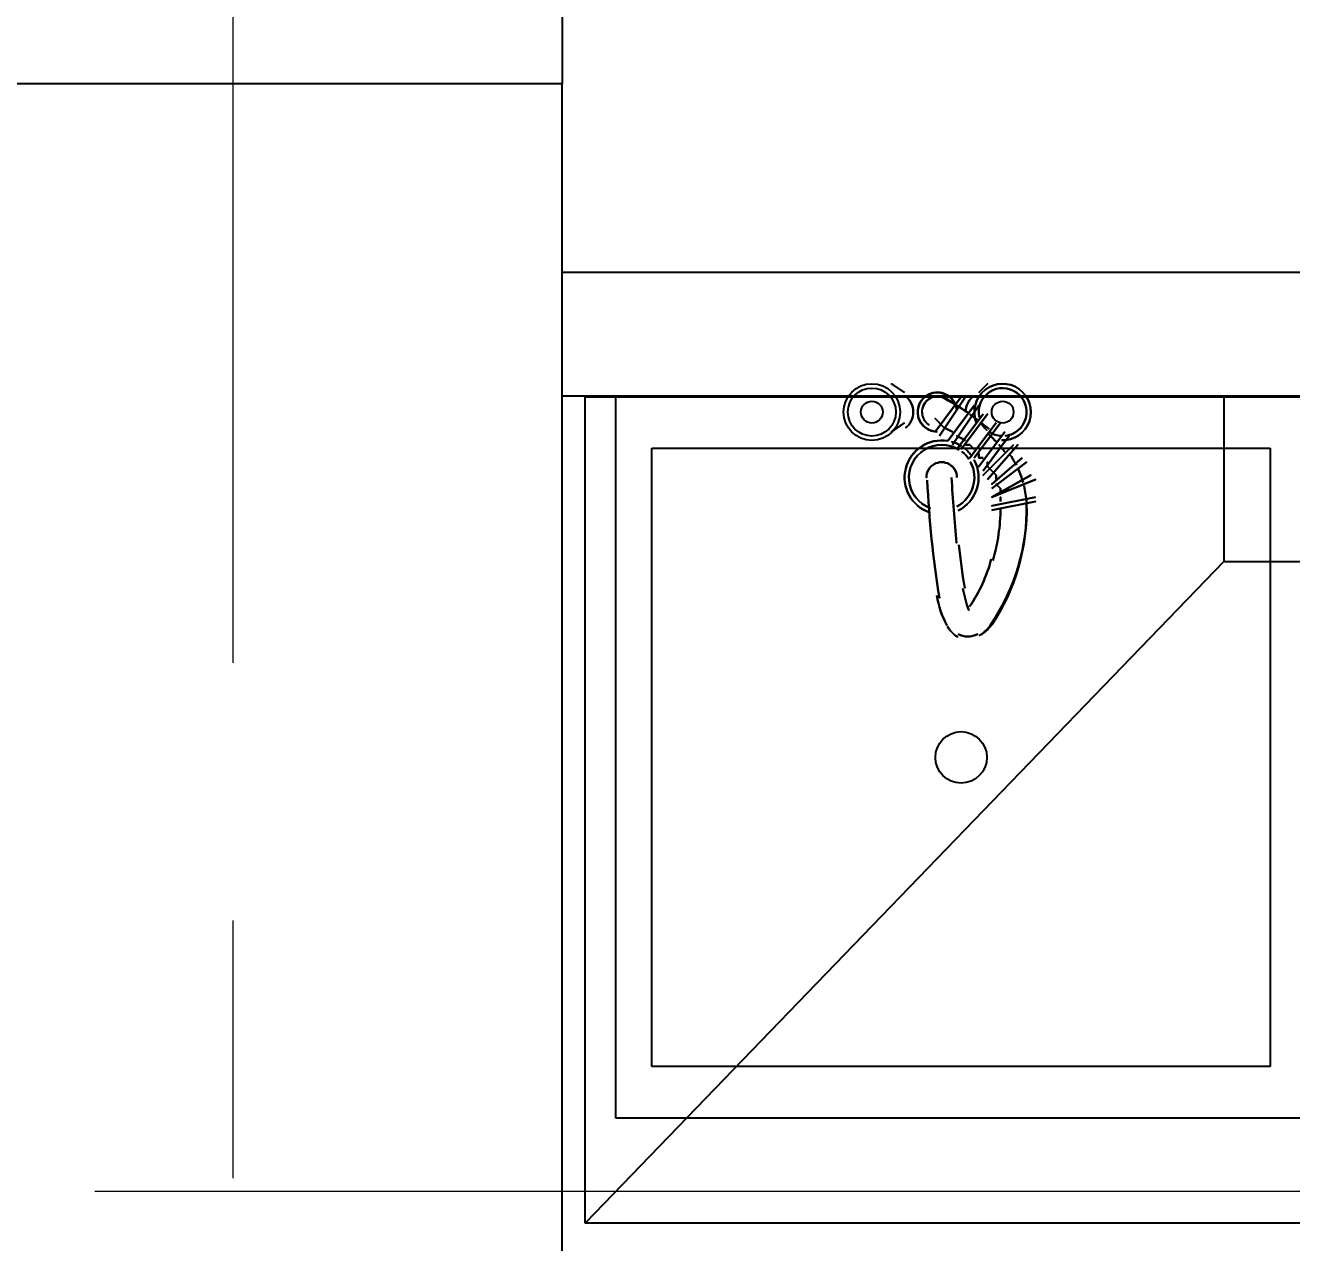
# Model space of a CAD drawing. Header units: millimetres. Extents: x 0 to 8967983, y -224399 to 13801.
# Drawn here: x 53392 to 54621, y -199231 to -198050 of the extents above; entities that cross this region are included whole.
import ezdxf
from ezdxf import colors
from ezdxf.entities.mleader import LeaderData, LeaderLine
from ezdxf.math import Vec2, Vec3

# ---------------------------------------------------------------- set-up
doc = ezdxf.new("R2010")
doc.units = ezdxf.units.MM
doc.header["$LTSCALE"] = 10
doc.linetypes.add('CENTER', pattern=[2, 1.25, -0.25, 0.25, -0.25])
doc.layers.add('013', color=7, linetype='Continuous', lineweight=13)
doc.layers.add('АР_Оси', color=142, linetype='Continuous', lineweight=9)
doc.layers.add('Архитектура', color=251, linetype='Continuous')
doc.layers.get('0').off()
doc.layers.get('0').freeze()
doc.styles.add('ISOCPEUR', font='isocpeur.TTF', dxfattribs={"width": 0.7})
doc.styles.add('ГОСТ 2.304', font='isocpeur.TTF', dxfattribs={"width": 0.7})
doc.dimstyles.new('СПДС', dxfattribs={"dimscale": 100, "dimtxt": 2.5, "dimasz": 1, "dimexe": 1.5, "dimexo": 0, "dimgap": 1, "dimtad": 1, "dimdec": 0, "dimrnd": 5, "dimtxsty": 'ГОСТ 2.304', "dimblk": 'OBLIQUE', "dimcen": 2.5, "dimdle": 1, "dimadec": 0, "dimazin": 2, "dimtfac": 0.75, "dimtdec": 0, "dimtmove": 1, "dimatfit": 3, "dimfxl": 1, "dimtolj": 1, "dimarcsym": 1})

# ---------------------------------------------------------------- blocks, each defined once
blk = doc.blocks.new('_DOTSMALL')
at = {"color": 0, "linetype": 'ByBlock', "const_width": 0.5}
blk.add_lwpolyline([(-0.0625, 0, 1), (0.0625, 0, 1)], format="xyb", close=True, dxfattribs=at)
blk = doc.blocks.new('_Oblique')
at = {"color": 0, "linetype": 'ByBlock', "lineweight": -2}
blk.add_line((-0.5, -0.5), (0.5, 0.5), dxfattribs=at)
blk = doc.blocks.new('*D523')
at = {"layer": '013', "color": 0, "linetype": 'ByBlock', "lineweight": -2, "transparency": 16777216}
for p, q in [((47977.1, -6030.5), (47977.1, -6735.6)), ((47015.2, -6130.5), (47015.2, -6735.6)), ((48077.1, -6585.6), (46915.2, -6585.6)), ((69773.4, -206645.8), (69773.4, -207945.8)), ((70483.9, -206745.8), (69623.4, -206745.8)), ((70362, -207845.8), (69623.4, -207845.8))]:
    blk.add_line(p, q, dxfattribs=at)
at = {"layer": 'Defpoints', "color": 0, "linetype": 'ByBlock', "transparency": 16777216}
for p in [(47977.1, -6030.5), (47015.2, -6130.5), (47015.2, -6585.6), (70483.9, -206745.8), (69773.4, -207845.8), (70362, -207845.8)]:
    blk.add_point(p, dxfattribs=at)
at = {"layer": '013', "color": 0, "linetype": 'ByBlock', "lineweight": -2, "transparency": 16777216, "xscale": 100, "yscale": 100, "zscale": 100}
for p, rotation in [((47015.2, -6585.6), 180), ((69773.4, -206745.8), 90), ((69773.4, -207845.8), 270)]:
    blk.add_blockref('_Oblique', p, dxfattribs=dict(at, rotation=rotation))
blk.add_blockref('_Oblique', (47977.1, -6585.6), dxfattribs=at)
at = {"layer": '013', "color": 0, "linetype": 'ByBlock', "transparency": 16777216, "insert": (47496.2, -6360.6), "char_height": 250, "attachment_point": 5, "style": 'ГОСТ 2.304'}
blk.add_mtext('\\A1;960', dxfattribs=at)
at = {"layer": '013', "color": 0, "linetype": 'ByBlock', "transparency": 16777216, "insert": (69548.4, -207295.8), "char_height": 250, "attachment_point": 5, "rotation": 90, "style": 'ГОСТ 2.304'}
blk.add_mtext('\\A1;1100', dxfattribs=at)
blk = doc.blocks.new('*D524')
at = {"layer": '013', "color": 0, "linetype": 'ByBlock', "lineweight": -2, "transparency": 16777216}
for p, q in [((49025.2, -5880.5), (49025.2, -5780.5)), ((48615.2, -5880.5), (49175.2, -5880.5)), ((49025.2, -5880.5), (49025.2, -6030.5)), ((49025.2, -5880.5), (49025.2, -6030.5)), ((48492.4, -6030.5), (49175.2, -6030.5)), ((49025.2, -6030.5), (49025.2, -6130.5)), ((49025.2, -6728.6), (49025.2, -6030.5)), ((70806.5, -197915.9), (70806.5, -197815.9)), ((71073.3, -197915.9), (70656.5, -197915.9)), ((70806.5, -197965.9), (70806.5, -197915.9)), ((70806.5, -197965.9), (70806.5, -197915.9)), ((70806.5, -197940.9), (70271.1, -198142.2)), ((71121.1, -197965.9), (70656.5, -197965.9)), ((70806.5, -197965.9), (70806.5, -198065.9)), ((70271.1, -198142.2), (70271.1, -198552.2))]:
    blk.add_line(p, q, dxfattribs=at)
at = {"layer": 'Defpoints', "color": 0, "linetype": 'ByBlock', "transparency": 16777216}
for p in [(48615.2, -5880.5), (48492.4, -6030.5), (49025.2, -6030.5), (70806.5, -197915.9), (71073.3, -197915.9), (71121.1, -197965.9)]:
    blk.add_point(p, dxfattribs=at)
at = {"layer": '013', "color": 0, "linetype": 'ByBlock', "lineweight": -2, "transparency": 16777216, "xscale": 100, "yscale": 100, "zscale": 100}
for p, rotation in [((49025.2, -5880.5), 270), ((49025.2, -6030.5), 90), ((70806.5, -197915.9), 270), ((70806.5, -197965.9), 90)]:
    blk.add_blockref('_Oblique', p, dxfattribs=dict(at, rotation=rotation))
at = {"layer": '013', "color": 0, "linetype": 'ByBlock', "transparency": 16777216, "char_height": 250, "attachment_point": 5, "rotation": 90, "style": 'ГОСТ 2.304'}
for s, insert in [('\\A1;150', (48800.2, -6479.8)), ('\\A1;50', (70046.1, -198347.2))]:
    blk.add_mtext(s, dxfattribs=dict(at, insert=insert))

msp = doc.modelspace()

# ---------------------------------------------------------------- linework, layer by layer
at = {"layer": 'АР_Оси', "linetype": 'CENTER', "ltscale": 100}
for p, q in [((53593.5, -165418.4), (53593.5, -218985.3)), ((41459.8, -199180.9), (80327.1, -199180.9))]:
    msp.add_line(p, q, dxfattribs=at)
at = {"layer": 'Архитектура', "lineweight": 25, "transparency": 33554684}
for p, q in [((53273.3, -198106.2), (53913.3, -198106.2)), ((53913.3, -200300.9), (53913.3, -198106.2)), ((53935.4, -199211.9), (53935.4, -198410.1)), ((53935.4, -198410.1), (55335.4, -198410.1)), ((53965.4, -199110.1), (53965.4, -198410.1)), ((53965.4, -198410.1), (55305.4, -198410.1)), ((54555.4, -198410.1), (54555.4, -198570.1)), ((54000.4, -199060.1), (54000.4, -198460.1)), ((54000.4, -198460.1), (54600.4, -198460.1)), ((54600.4, -198460.1), (54600.4, -199060.1)), ((54555.4, -198570.1), (53935.4, -199211.9)), ((54555.4, -198570.1), (54715.4, -198570.1)), ((54600.4, -199060.1), (54000.4, -199060.1)), ((55305.4, -199110.1), (53965.4, -199110.1)), ((55335.4, -199211.9), (53935.4, -199211.9))]:
    msp.add_line(p, q, dxfattribs=at)
for points in [[(53913.3, -196406.2), (53913.3, -198106.2)], [(53913.3, -198289.1), (56245, -198289.1)], [(53913.3, -198409.1), (56586.4, -198409.1)], [(54304.8, -198410.2), (54304.8, -198410.2)], [(54304.8, -198410.2), (54304.8, -198410.2)], [(54313.2, -198418.6), (54313.2, -198418.6)], [(54313.2, -198418.6), (54313.2, -198418.6)], [(54325.9, -198427.1), (54325.9, -198427.1)], [(54325.9, -198427.1), (54325.9, -198427.1)], [(54334.4, -198435.5), (54334.4, -198435.5)], [(54334.4, -198435.5), (54334.4, -198435.5)], [(54279.4, -198444), (54279.4, -198444)], [(54279.4, -198444), (54279.4, -198444)], [(54287.9, -198452.5), (54287.9, -198452.5)], [(54287.9, -198452.5), (54287.9, -198452.5)], [(54347.1, -198444), (54347.1, -198444)], [(54347.1, -198444), (54347.1, -198444)], [(54300.5, -198460.9), (54300.5, -198460.9)], [(54300.5, -198460.9), (54300.5, -198460.9)], [(54355.6, -198456.7), (54355.6, -198456.7)], [(54355.6, -198456.7), (54355.6, -198456.7)], [(54309, -198469.4), (54309, -198469.4)], [(54309, -198469.4), (54309, -198469.4)], [(54364, -198469.4), (54364, -198469.4)], [(54364, -198469.4), (54364, -198469.4)], [(54317.5, -198477.9), (54317.5, -198477.9)], [(54317.5, -198477.9), (54317.5, -198477.9)], [(54325.9, -198486.3), (54325.9, -198486.3)], [(54325.9, -198486.3), (54325.9, -198486.3)], [(54330.2, -198499), (54330.2, -198499)], [(54330.2, -198499), (54330.2, -198499)], [(54368.2, -198490.5), (54368.2, -198490.5)], [(54368.2, -198490.5), (54368.2, -198490.5)], [(54330.2, -198507.5), (54330.2, -198507.5)], [(54330.2, -198507.5), (54330.2, -198507.5)], [(54372.5, -198511.7), (54372.5, -198511.7)], [(54372.5, -198511.7), (54372.5, -198511.7)], [(54330.2, -198515.9), (54330.2, -198515.9)], [(54330.2, -198515.9), (54330.2, -198515.9)]]:
    msp.add_lwpolyline(points, dxfattribs=at)
for points in [[(54245.5, -198405.9), (54232.9, -198397.5)], [(54317.5, -198405.9), (54325.9, -198397.5)], [(54300.5, -198410.2), (54275.2, -198444)], [(54279.4, -198448.2), (54304.8, -198410.2)], [(54313.2, -198418.6), (54287.9, -198452.5)], [(54292.1, -198456.7), (54317.5, -198418.6)], [(54321.7, -198427.1), (54296.3, -198460.9)], [(54300.5, -198460.9), (54325.9, -198427.1)], [(54245.5, -198435.5), (54232.9, -198444)], [(54283.6, -198439.8), (54275.2, -198431.3), (54283.6, -198439.8), (54292.1, -198444)], [(54334.4, -198435.5), (54309, -198469.4)], [(54313.2, -198469.4), (54338.6, -198435.5)], [(54304.8, -198452.5), (54296.3, -198448.2)], [(54342.9, -198444), (54317.5, -198477.9)], [(54321.7, -198482.1), (54347.1, -198448.2)], [(54313.2, -198460.9), (54309, -198456.7), (54304.8, -198456.7), (54309, -198456.7)], [(54321.7, -198469.4), (54317.5, -198469.4), (54317.5, -198465.2), (54317.5, -198469.4)], [(54351.3, -198456.7), (54321.7, -198486.3)], [(54325.9, -198490.5), (54355.6, -198456.7)], [(54334.4, -198490.5), (54334.4, -198486.3), (54330.2, -198482.1), (54325.9, -198477.9), (54325.9, -198473.6), (54325.9, -198477.9), (54330.2, -198482.1), (54334.4, -198486.3)], [(54359.8, -198469.4), (54330.2, -198494.8)], [(54330.2, -198499), (54364, -198473.6)], [(54330.2, -198507.5), (54372.5, -198490.5), (54330.2, -198507.5), (54368.2, -198486.3)], [(54338.6, -198503.2), (54338.6, -198499), (54334.4, -198494.8), (54338.6, -198499)], [(54372.5, -198507.5), (54330.2, -198515.9)], [(54330.2, -198520.2), (54372.5, -198511.7)], [(54338.6, -198511.7), (54338.6, -198507.5)]]:
    msp.add_lwpolyline(points, close=True, dxfattribs=at)
for points in [[(54339.6, -198452.4, 3.349514), (54315.1, -198434.9, -3.349514)], [(54343.3, -198448.1, 2.5734), (54317.9, -198429.6, -2.5734)], [(54246.3, -198440.3, 0.502962), (54246.3, -198409.7, -0.502962)], [(54294.2, -198416.2, 1.639573), (54274.6, -198443.8, -1.639573)], [(54295.1, -198418.2, 1.879148), (54276.9, -198444, -1.879148)], [(54312.5, -198409.7, 0.232603), (54304.8, -198424.6, -0.232603)], [(54296.2, -198423, 0.039911), (54295.7, -198420, -0.039911)], [(54317, -198433.1, 0.006878), (54309.3, -198427.4, -0.006878)], [(54319.4, -198434.2, 0.111571), (54325.4, -198442.5, -0.111571)], [(54327.5, -198441.4, 0.006867), (54320, -198435.5, -0.006867)], [(54287.5, -198453, 0.921844), (54269.9, -198522.5, -0.921844)], [(54334.7, -198454, 0.020071), (54327.5, -198447, -0.020071)], [(54328.5, -198444.8, 0.121122), (54339.1, -198448.2, -0.121122)], [(54298.4, -198461.6, 1.108707), (54270.5, -198518.2, -1.108707)], [(54300.7, -198458, 0.071497), (54291.4, -198453.8, -0.071497)], [(54307.9, -198470.7, 0.075801), (54301.4, -198463.7, -0.075801)], [(54310.9, -198467.8, 0.071236), (54303.9, -198460.3, -0.071236)], [(54343.8, -198465, 0.021049), (54337.2, -198456.8, -0.021049)], [(54296.3, -198488.4, 1.000049), (54266.7, -198488.4, -1.000049)], [(54296.3, -198516.5, 0.413779), (54309.6, -198473.6, -0.413779)], [(54297.5, -198520.6, 0.423103), (54313.2, -198471.5, -0.423103)], [(54354, -198476.5, 0.030446), (54348.4, -198467.1, -0.030446)], [(54291.1, -198488.4, 0.008531), (54296, -198552, -0.008531)], [(54360.5, -198493.2, 0.038822), (54355.7, -198480, -0.038822)], [(54267.6, -198491, 0.030153), (54279.4, -198605.4, -0.030153)], [(54363.9, -198512.6, 0.043708), (54361.5, -198496.9, -0.043708)], [(54331.1, -198569, 0.073497), (54338.6, -198518.2, -0.073497)], [(54298.3, -198553.7, 0.021688), (54304, -198595.4, -0.021688)], [(54308.6, -198613.6, 0.086562), (54329.6, -198568, -0.086562)], [(54302.2, -198596.3, 0.048642), (54307.9, -198617.3, -0.048642)], [(54276.7, -198603.1, 0.076793), (54286.5, -198631.8, -0.076793)], [(54287.2, -198633.1, 0.128446), (54296.8, -198643.1, -0.128446)], [(54297.5, -198640.4, 0.263202), (54316.2, -198640.4, -0.263202)]]:
    msp.add_lwpolyline(points, format="xyb", close=True, dxfattribs=at)
for points in [[(54286.7, -198412.2, -0.016359), (54306.3, -198425.2, 0.016359), (54285.3, -198412.5, 1.000109), (54269.2, -198437.4, -1.000109), (54286.7, -198412.2)], [(54330.2, -198631.5, -0.098402), (54318.4, -198641.8, 0.098402), (54329.7, -198630.4, 0.153885), (54364, -198514.5, -0.153885), (54330.2, -198631.5)]]:
    msp.add_lwpolyline(points, format="xyb", dxfattribs=at)
for centre, radius in [((54213.8, -198425), 27.5), ((54213.8, -198425), 27.5), ((54213.8, -198425), 23.3), ((54213.8, -198425), 23.3), ((54213.8, -198425), 10.6), ((54213.8, -198425), 10.6), ((54340.7, -198425), 10.6), ((54340.7, -198425), 10.6), ((54300.4, -198760.1), 25)]:
    msp.add_circle(centre, radius, dxfattribs=at)

# ---------------------------------------------------------------- dimensions: what is measured, and where the dimension line sits
at = {"layer": '013', "color": 1, "linetype": 'ByBlock'}
for base, p1, p2, middle in [((49025.2, -6030.5), (48615.2, -5880.5), (48492.4, -6030.5), (49072, -6479.8)), ((70806.5, -197915.9), (71121.1, -197965.9), (71073.3, -197915.9), (70271.1, -198242.2))]:
    dim = msp.add_linear_dim(base=base, p1=p1, p2=p2, angle=90, dimstyle='СПДС', dxfattribs=at)
    dim.commit()
    dim.dimension.update_dxf_attribs({"geometry": '*D524', "text_midpoint": middle, "dimtype": 160})
dim = msp.add_linear_dim(base=(47015.2, -6585.6), p1=(47977.1, -6030.5), p2=(47015.2, -6130.5), dimstyle='СПДС', dxfattribs=at)
dim.commit()
dim.dimension.update_dxf_attribs({"geometry": '*D523', "text_midpoint": (47496.2, -6360.6)})
dim = msp.add_linear_dim(base=(69773.4, -207845.8), p1=(70483.9, -206745.8), p2=(70362, -207845.8), angle=90, dimstyle='СПДС', dxfattribs=at)
dim.commit()
dim.dimension.update_dxf_attribs({"geometry": '*D523', "text_midpoint": (69548.4, -207295.8)})

# ---------------------------------------------------------------- leaders
at = {"layer": 'Архитектура', "lineweight": 25, "transparency": 33554684}
ml = msp.add_multileader_mtext('Standard', dxfattribs=at)
ml.set_content('0,000', color=256, style='ISOCPEUR')
ml.set_leader_properties(color=256, linetype='Continuous', lineweight=-1)
ml.set_arrow_properties(name='DOTSMALL')
ml.build(insert=Vec2(0, 0))
ml.multileader.update_dxf_attribs({"has_text_frame": 1, "text_left_attachment_type": 4, "text_right_attachment_type": 4, "dogleg_length": 100, "arrow_head_size": 180})
ctx = ml.context
ctx.base_point, ctx.char_height, ctx.arrow_head_size, ctx.landing_gap_size, ctx.plane_origin = Vec3(55258.7, -205011.7, 0), 250, 180, 50, Vec3(53097.5, -205536.3, 0)
ctx.left_attachment, ctx.right_attachment = 4, 4
notes = []
notes.append((ctx, [(0, (0, 0, 0), (0, 0), (1, 0), 1, [])]))
ctx.mtext.insert, ctx.mtext.width, ctx.mtext.line_spacing_style, ctx.mtext.flow_direction = Vec3(55308.7, -204611.7, 0), 852.697, 2, 5
ml = msp.add_multileader_mtext('Standard', dxfattribs=at)
ml.set_content('%%P0,000', color=256, style='ISOCPEUR')
ml.set_leader_properties(color=256, linetype='Continuous', lineweight=-1)
ml.set_arrow_properties(name='DOTSMALL')
ml.build(insert=Vec2(0, 0))
ml.multileader.update_dxf_attribs({"has_text_frame": 1, "text_left_attachment_type": 4, "text_right_attachment_type": 4, "dogleg_length": 100, "arrow_head_size": 180})
ctx = ml.context
ctx.base_point, ctx.char_height, ctx.arrow_head_size, ctx.landing_gap_size, ctx.plane_origin = Vec3(75855.9, -202520.9), 250, 180, 50, Vec3(72784.8, -204110.5)
ctx.left_attachment, ctx.right_attachment = 4, 4
notes.append((ctx, [(0, (0, 0, 0), (0, 0), (1, 0), 1, [])]))
ctx.mtext.insert, ctx.mtext.width, ctx.mtext.line_spacing_style, ctx.mtext.flow_direction = Vec3(75905.9, -202187.6), 852.697, 2, 5
ml = msp.add_multileader_mtext('Standard', dxfattribs=at)
ml.set_content('%%P0,000', color=256, style='ISOCPEUR')
ml.set_leader_properties(color=256, linetype='Continuous', lineweight=-1)
ml.set_arrow_properties(name='DOTSMALL')
ml.build(insert=Vec2(0, 0))
ml.multileader.update_dxf_attribs({"has_text_frame": 1, "text_left_attachment_type": 4, "text_right_attachment_type": 4, "dogleg_length": 100, "arrow_head_size": 180})
ctx = ml.context
ctx.base_point, ctx.char_height, ctx.arrow_head_size, ctx.landing_gap_size, ctx.plane_origin = Vec3(73396.1, -204238.8), 250, 180, 50, Vec3(70277.3, -203473.6)
ctx.left_attachment, ctx.right_attachment = 4, 4
notes.append((ctx, [(0, (0, 0, 0), (0, 0), (1, 0), 1, [])]))
ctx.mtext.insert, ctx.mtext.width, ctx.mtext.line_spacing_style, ctx.mtext.flow_direction = Vec3(73446.1, -203905.4), 852.697, 2, 5
ml = msp.add_multileader_mtext('Standard', dxfattribs=at)
ml.set_content('Л.3', color=256, style='ISOCPEUR')
ml.set_leader_properties(color=256, linetype='Continuous', lineweight=-1)
ml.set_arrow_properties(name='DOTSMALL')
ml.build(insert=Vec2(0, 0))
ml.multileader.update_dxf_attribs({"has_text_frame": 1, "text_left_attachment_type": 4, "text_right_attachment_type": 4, "dogleg_length": 100, "arrow_head_size": 180})
ctx = ml.context
ctx.base_point, ctx.char_height, ctx.arrow_head_size, ctx.landing_gap_size, ctx.plane_origin = Vec3(73917.9, -204990.7), 250, 180, 50, Vec3(98695.6, -215170.2)
ctx.left_attachment, ctx.right_attachment = 4, 4
notes.append((ctx, [(0, (0, 0, 0), (0, 0), (1, 0), 1, [])]))
ctx.mtext.insert, ctx.mtext.width, ctx.mtext.line_spacing_style, ctx.mtext.flow_direction = Vec3(73967.9, -204657.4), 852.697, 2, 5
for ctx, leaders in notes:
    for number, flags, end, landing, length, lines in leaders:
        leader = LeaderData()
        leader.index, (leader.has_last_leader_line, leader.has_dogleg_vector, leader.attachment_direction) = number, flags
        leader.last_leader_point, leader.dogleg_vector, leader.dogleg_length = Vec3(end), Vec3(landing), length
        for number, points, colour, breaks in lines:
            line = LeaderLine()
            line.index, line.vertices, line.color, line.breaks = number, Vec3.list(points), colors.encode_raw_color(colour), breaks
            leader.lines.append(line)
        ctx.leaders.append(leader)

doc.saveas('drawing.dxf')
